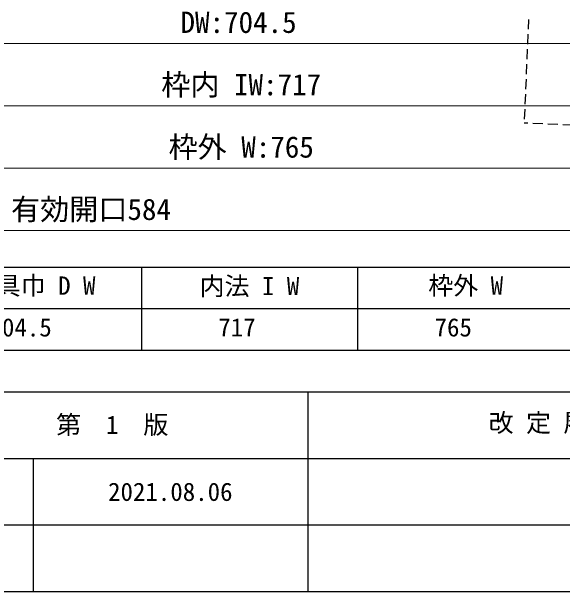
# Model space of a CAD drawing. Units: millimetres at full size; details may follow other scales. Extents: x -800 to 800, y -560 to 560.
# Drawn here: x -430.4 to -165.5, y -560 to -281 of the extents above; entities that cross this region are included whole.
import ezdxf
from ezdxf.enums import TextEntityAlignment as Align

# ---------------------------------------------------------------- set-up
doc = ezdxf.new("R2010")
doc.units = ezdxf.units.MM
doc.header["$LTSCALE"] = 4
doc.linetypes.add('DASHED1', pattern=[1.8, 1.2, -0.6])
doc.layers.add('0-0', color=7, linetype='Continuous', lineweight=25)
doc.layers.add('2-0', color=4, linetype='Continuous', lineweight=9)
doc.styles.add('ＭＳ ゴシック', font='')
doc.styles.get('ＭＳ ゴシック').set_extended_font_data('MS Gothic')

msp = doc.modelspace()

# ---------------------------------------------------------------- linework, layer by layer
at = {"layer": '0-0'}
for p, q in [((-780, -404), (152, -404)), ((-368, -404), (-368, -444)), ((-264, -404), (-264, -444)), ((152, -424), (-780, -424)), ((-780, -444), (152, -444)), ((-800, -464), (800, -464)), ((-288, -464), (-288, -560)), ((-476, -496), (800, -496)), ((-420, -496), (-420, -560)), ((-476, -528), (24, -528)), ((-800, -560), (800, -560))]:
    msp.add_line(p, q, dxfattribs=at)
at = {"layer": '2-0', "color": 7, "linetype": 'DASHED1', "lineweight": 25}
for p in [(-181.795, -284.773), (-138.982, -336.658)]:
    msp.add_line(p, (-183.94, -334.727), dxfattribs=at)
at = {"layer": '2-0'}
for p, q in [((-612.92, -296.384), (-15.411, -296.384)), ((-617.918, -326.384), (-7.912, -326.384)), ((-641.916, -356.384), (16.087, -356.384)), ((-641.916, -386.384), (-131.964, -386.384))]:
    msp.add_line(p, q, dxfattribs=at)

# ---------------------------------------------------------------- texts
at = {"layer": '0-0', "style": 'ＭＳ ゴシック'}
for s, p in [('建具巾 D W', (-450, -419.918)), ('枠外 W', (-230, -419.92)), ('内法 I W', (-340, -420.108)), ('704.5', (-441, -440)), ('717', (-331, -440)), ('765', (-227, -440)), ('第\u30001\u3000版', (-409, -486.85)), ('改 定 履 歴\u3000/\u3000History', (-201, -485.894)), ('2021.08.06', (-384, -519.107))]:
    msp.add_text(s, height=8.798, dxfattribs=at).set_placement(p, align=Align.BOTTOM_LEFT)
at = {"layer": '2-0', "color": 7, "style": 'ＭＳ ゴシック'}
for s, p in [('DW:704.5', (-349.166, -294.384)), ('枠内 IW:717', (-358.415, -324.384)), ('枠外 W:765', (-354.915, -354.384)), ('有効開口584', (-430.664, -384.384))]:
    msp.add_text(s, height=10.26, dxfattribs=at).set_placement(p, align=Align.BOTTOM_LEFT)

doc.saveas('drawing.dxf')
